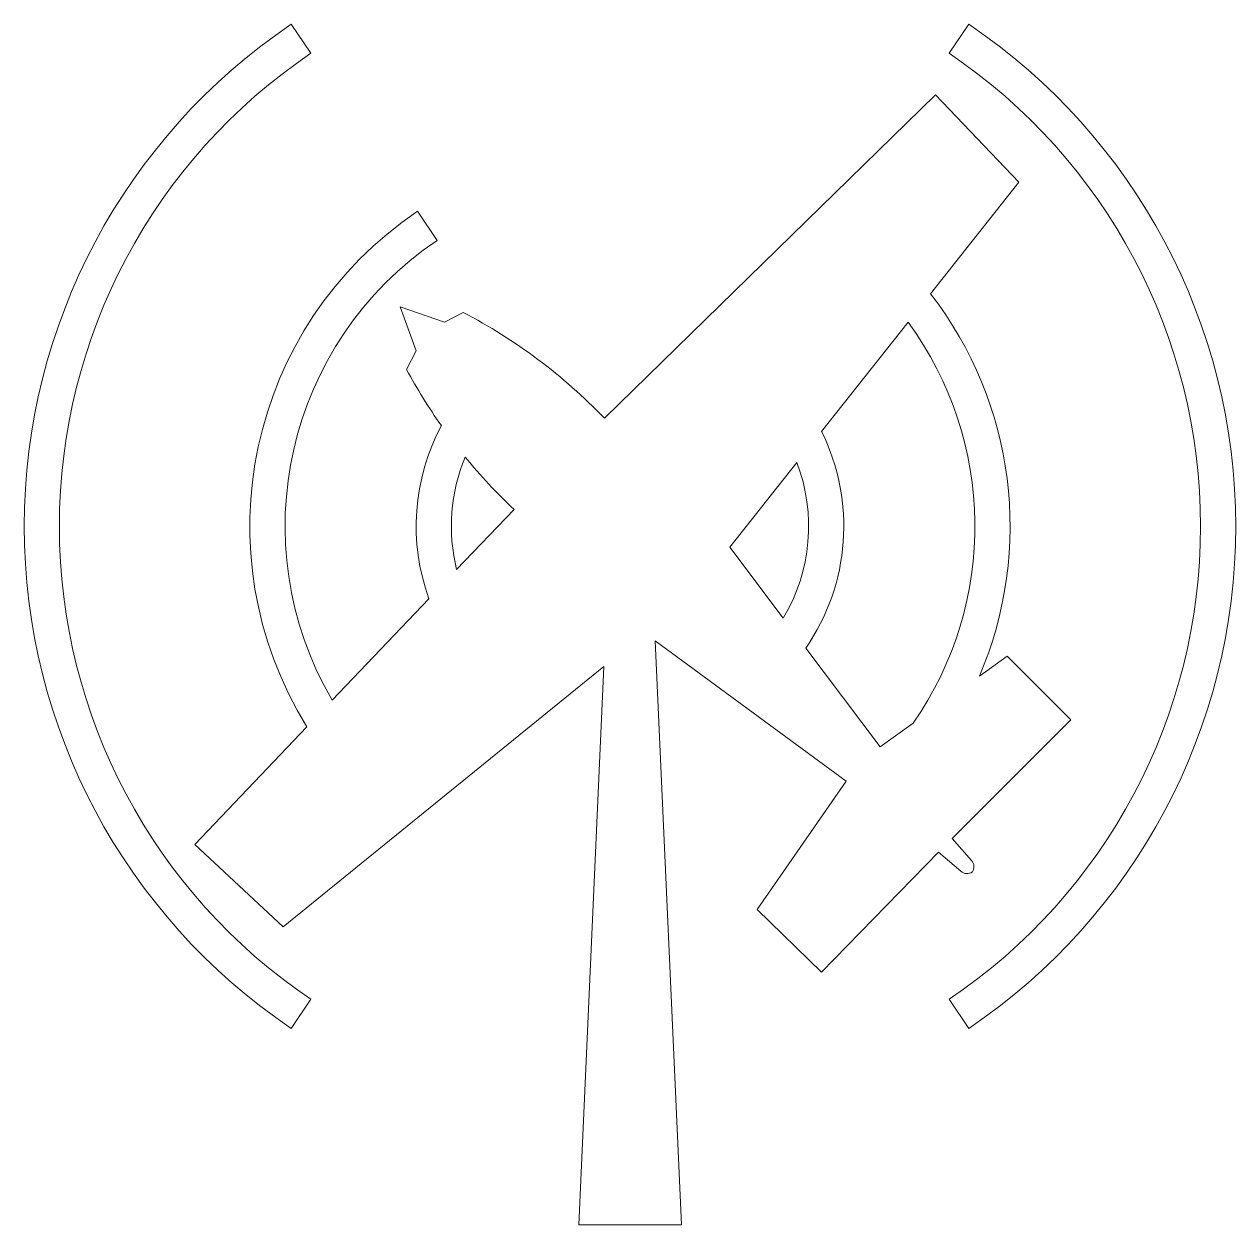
# Model space of a CAD drawing. Header units: inches. Extents: x 0.23 to 1.42, y 0.43 to 1.62.
import ezdxf

# ---------------------------------------------------------------- set-up
doc = ezdxf.new("R2010")
doc.units = ezdxf.units.IN
doc.layers.add('Etch', color=7, linetype='Continuous', lineweight=0, true_color=0xffffff)

msp = doc.modelspace()

# ---------------------------------------------------------------- linework, layer by layer
at = {"layer": 'Etch', "lineweight": 0, "flags": 128}
for points in [[(0.4924, 1.6156, 0.531709), (0.4924, 0.6247), (0.5118, 0.6534, -0.531709), (0.5118, 1.5869)], [(1.1414, 1.5869, -0.531709), (1.1414, 0.6534), (1.1608, 0.6247, 0.531709), (1.1608, 1.6156)], [(1.153, 0.7798), (1.131, 0.7986), (1.0155, 0.6802), (0.952, 0.7422), (1.0398, 0.8686), (0.8515, 1.007), (0.8773, 0.4309), (0.776, 0.4309), (0.8008, 0.9819), (0.4845, 0.7249), (0.3973, 0.8063), (0.5079, 0.9224, -0.403079), (0.6169, 1.431), (0.6363, 1.4023, 0.395367), (0.5328, 0.9485), (0.6282, 1.0486, -0.212123), (0.6405, 1.2195, -0.029941), (0.6062, 1.275), (0.6157, 1.2933), (0.6, 1.3368), (0.6436, 1.3216), (0.6619, 1.3313, -0.080336), (0.8013, 1.227), (1.128, 1.5458), (1.2104, 1.4596), (1.1232, 1.3496, -0.272344), (1.1713, 0.9723), (1.1988, 0.9919), (1.2615, 0.9292), (1.1445, 0.8122), (1.1636, 0.7905, -0.339615), (1.1644, 0.7791, -0.339615)], [(1.0156, 1.2138, -0.27302), (1, 1), (1.0734, 0.9026), (1.106, 0.9258, 0.320549), (1.101, 1.3215)], [(0.7122, 1.1368, -0.03235), (0.6641, 1.1884, 0.16196), (0.6556, 1.0775)], [(0.9778, 1.0295, 0.23027), (0.9912, 1.1831), (0.925, 1.0995)]]:
    msp.add_lwpolyline(points, format="xyb", close=True, dxfattribs=at)

doc.saveas('drawing.dxf')
